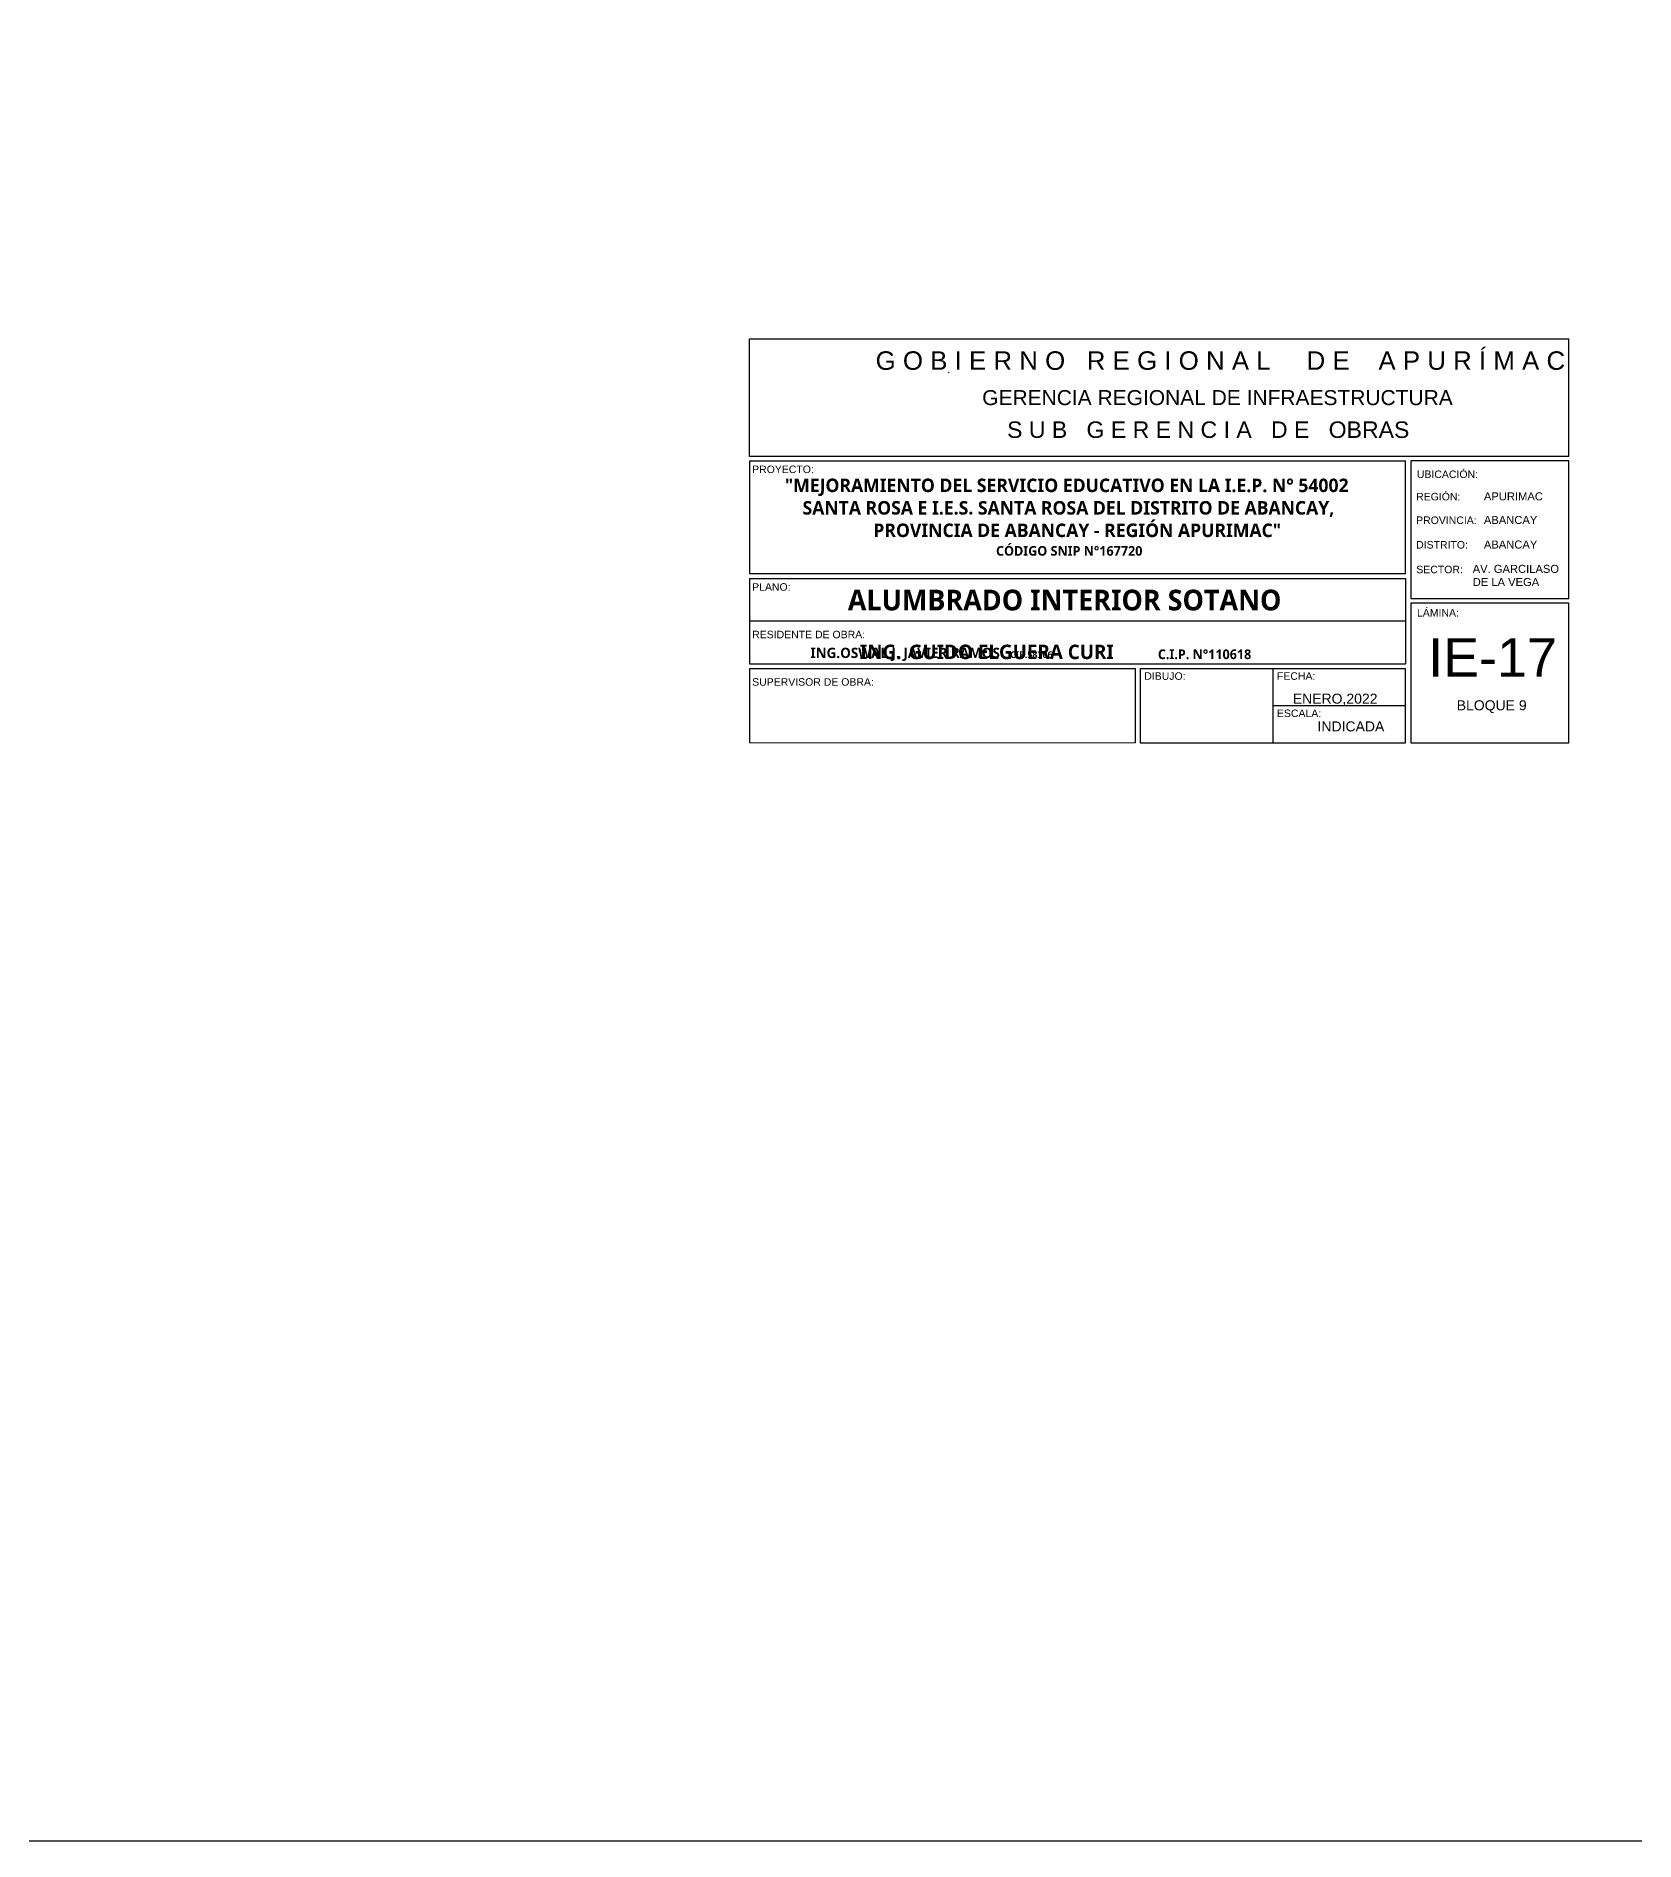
# Model space of a CAD drawing. Header units: feet. Extents: x 2 to 125, y -24 to 93.
# Drawn here: x 91.45 to 104.46, y 62.61 to 77.3 of the extents above; entities that cross this region are included whole.
import ezdxf

# ---------------------------------------------------------------- set-up
doc = ezdxf.new("R2010")
doc.units = ezdxf.units.FT
doc.header["$MEASUREMENT"] = 0
doc.layers.add('LINEAS_IND.', color=252, linetype='Continuous', lineweight=5)
doc.layers.add('Membrete', color=250, linetype='Continuous', lineweight=15)
doc.styles.add('Generales', font='arial.ttf', dxfattribs={"height": 0.15})

msp = doc.modelspace()

# ---------------------------------------------------------------- linework, layer by layer
msp.add_lwpolyline([(71.793, 62.614), (114.793, 62.614), (114.793, 93.114), (71.793, 93.114)], close=True)
msp.add_lwpolyline([(71.793, 62.614), (114.793, 62.614), (114.793, 93.114), (71.793, 93.114)], close=True)
at = {"layer": 'LINEAS_IND.', "color": 7, "ltscale": 0.5}
msp.add_line((98.87, 74.563, 0.4), (98.878, 74.559, 0.4), dxfattribs=at)
msp.add_line((98.87, 74.563, 0.4), (98.878, 74.559, 0.4), dxfattribs=at)
at = {"layer": 'Membrete', "color": 7, "lineweight": 30, "ltscale": 0.5}
for p, q in [((97.255, 73.877), (97.255, 74.835)), ((97.255, 74.835), (103.92, 74.835)), ((103.92, 73.877), (97.255, 73.877)), ((97.255, 73.842), (102.591, 73.842)), ((97.255, 73.842), (97.255, 72.926)), ((97.256, 72.926), (102.591, 72.926)), ((97.256, 72.885), (102.591, 72.885)), ((97.256, 72.885), (97.256, 72.192)), ((102.591, 72.885), (102.591, 72.192)), ((102.591, 72.538), (97.256, 72.538)), ((97.256, 72.192), (102.591, 72.192)), ((97.256, 72.153), (100.392, 72.153)), ((97.256, 72.153), (97.256, 71.547)), ((100.392, 72.153), (100.392, 71.547)), ((100.432, 72.153), (102.591, 72.153)), ((100.432, 72.153), (100.432, 71.547)), ((102.591, 71.85), (101.512, 71.85))]:
    msp.add_line(p, q, dxfattribs=at)
at = {"layer": 'Membrete', "color": 7, "lineweight": 20, "ltscale": 0.5}
msp.add_line((103.92, 74.835), (97.255, 74.835), dxfattribs=at)
msp.add_lwpolyline([(103.92, 73.877), (103.92, 74.835)], dxfattribs=at)
at = {"layer": 'Membrete', "color": 7, "lineweight": 30, "ltscale": 0.5}
for points in [[(103.92, 73.877), (103.92, 74.835)], [(102.591, 72.926), (102.591, 73.842)], [(100.432, 71.547), (102.591, 71.547), (102.591, 72.153)], [(101.512, 72.153), (101.512, 71.547)]]:
    msp.add_lwpolyline(points, dxfattribs=at)
for points in [[(103.92, 73.842), (102.635, 73.842), (102.635, 72.723), (103.92, 72.723)], [(103.92, 72.684), (102.635, 72.684), (102.635, 71.547), (103.92, 71.547)]]:
    msp.add_lwpolyline(points, close=True, dxfattribs=at)
at = {"layer": 'Membrete', "color": 7, "lineweight": 18, "ltscale": 0.5}
msp.add_lwpolyline([(97.256, 71.547), (100.392, 71.547)], dxfattribs=at)
msp.add_lwpolyline([(97.256, 71.547), (100.392, 71.547)], dxfattribs=at)

# ---------------------------------------------------------------- texts
at = {"layer": 'Membrete', "color": 7, "lineweight": 5, "style": 'Generales'}
for s, height, p in [('G O B I E R N O   R E G I O N A L     D E    A P U R Í M A C   ', 0.15053, (98.281, 74.583)), ('GERENCIA REGIONAL DE INFRAESTRUCTURA', 0.12205, (99.148, 74.296)), ('S U B   G E R E N C I A   D E   OBRAS', 0.13425, (99.35, 74.029))]:
    msp.add_text(s, height=height, dxfattribs=at).set_placement(p)
at = {"layer": 'Membrete', "color": 7, "ltscale": 0.5, "style": 'Generales'}
for s, height, p in [('PROYECTO:', 0.061, (97.277, 73.743)), ('UBICACIÓN:', 0.061, (102.683, 73.703)), ('REGIÓN:', 0.061, (102.677, 73.521)), ('APURIMAC', 0.0651, (103.228, 73.521)), ('PROVINCIA:', 0.061, (102.677, 73.329)), ('ABANCAY', 0.0651, (103.228, 73.329)), ('DISTRITO:', 0.061, (102.677, 73.129)), ('ABANCAY', 0.0651, (103.228, 73.129)), ('SECTOR: ', 0.061, (102.678, 72.928)), ('AV. GARCILASO  ', 0.06509, (103.137, 72.931)), ('PLANO:', 0.061, (97.277, 72.786)), ('DE LA VEGA', 0.0651, (103.137, 72.824)), ('LÁMINA:', 0.061, (102.684, 72.576)), ('RESIDENTE DE OBRA:', 0.06102, (97.277, 72.399)), ('IE-17', 0.3136, (102.775, 72.086)), ('DIBUJO:', 0.061, (100.466, 72.061)), ('FECHA:', 0.061, (101.545, 72.061)), ('SUPERVISOR DE OBRA:', 0.06102, (97.277, 72.013)), ('ESCALA:', 0.061, (101.545, 71.758)), ('ENERO,2022', 0.0814, (101.674, 71.867)), ('BLOQUE 9', 0.0814, (103.007, 71.813)), ('INDICADA', 0.0814, (101.875, 71.641))]:
    msp.add_text(s, height=height, dxfattribs=at).set_placement(p)
at = {"layer": 'Membrete', "color": 7, "ltscale": 0.5, "attachment_point": 1, "style": 'Generales'}
for s, insert, char_height, width in [('\\pi0.37632;{\\fTrebuchet MS|b1|i0|c0|p34;\\H0.6891x;"MEJORAMIENTO DEL SERVICIO EDUCATIVO EN LA I.E.P. N° 54002 \\P\\pi0.52001;SANTA ROSA E I.E.S. SANTA ROSA DEL DISTRITO DE ABANCAY, \\P\\pi1.09527;PROVINCIA DE ABANCAY - REGIÓN APURIMAC"\\H1.4512x;\\P\\pi2.09341;\\H0.49222x;CÓDIGO SNIP N°167720}', (97.167, 73.698), 0.159281, 5.37078), ('{\\fTrebuchet MS|b1|i0|c0|p34;ALUMBRADO INTERIOR SOTANO}', (98.055, 72.794), 0.16813, 5.19317), ('{\\fTrebuchet MS|b1|i0|c0|p34;\\H1.0054x;ING.OSWAL J. JAVIER RAMOS\\H0.73511x;    \\H0.89565x;CIP.58306}', (97.751, 72.322), 0.08345, 2.99892), ('\\pi-0.33599,l0.46872,t0.46872;{\\fTrebuchet MS|b1|i0|c0|p34;\\H0.88598x;ING.^IGUIDO ELGUERA CURI         \\H0.66667x;C.I.P. N°110618}', (98.02, 72.347), 0.132734, 4.13125)]:
    msp.add_mtext(s, dxfattribs=dict(at, insert=insert, char_height=char_height, width=width))

doc.saveas('drawing.dxf')
